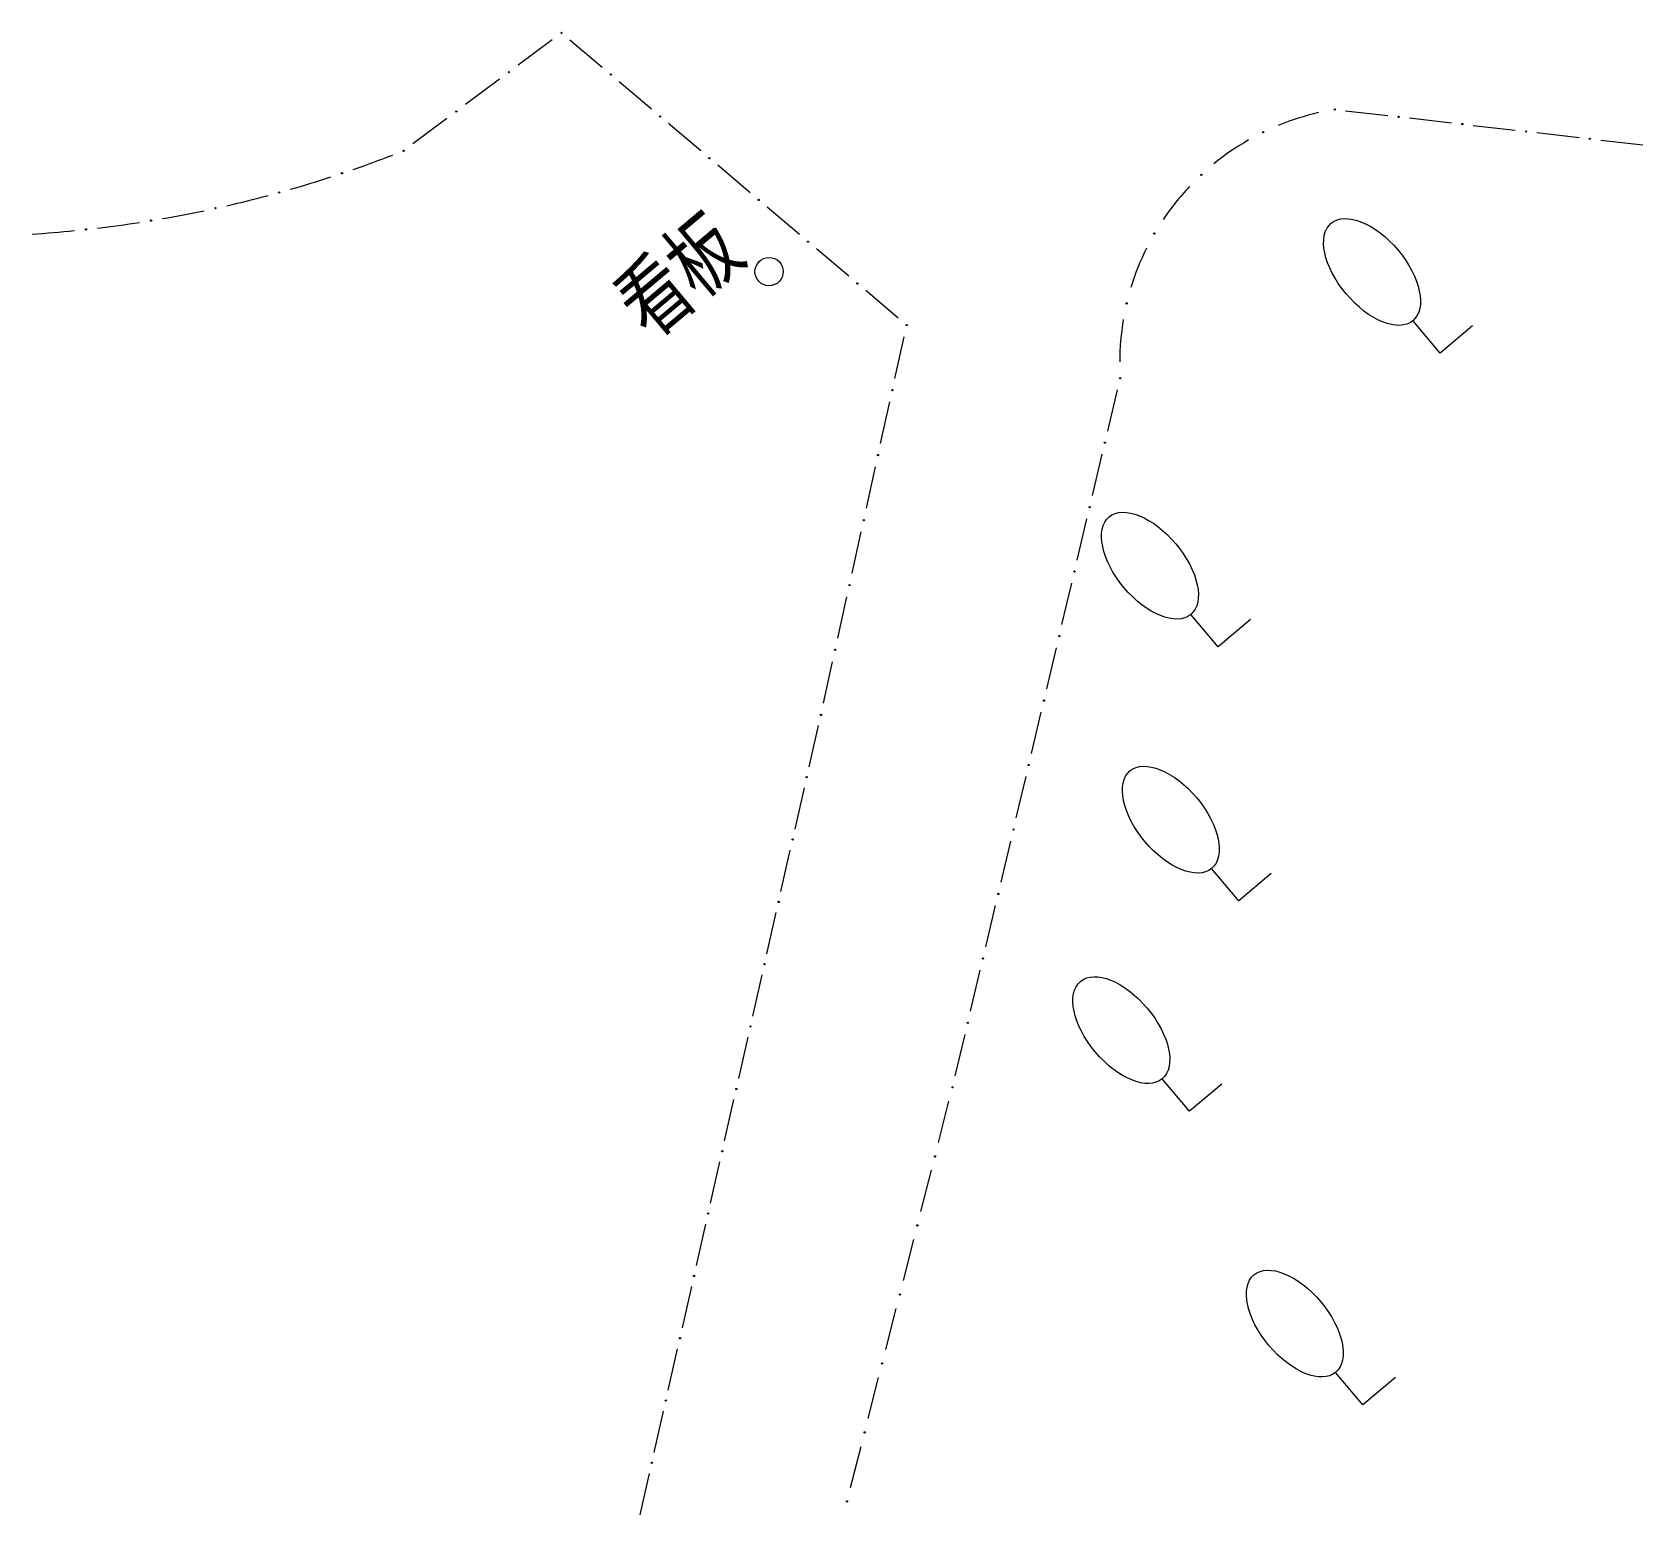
# Model space of a CAD drawing. Header units: metres. Extents: x -10443 to -4073, y -33280 to -26846.
# Drawn here: x -7958.35 to -7939.35, y -29702.25 to -29684.76 of the extents above; entities that cross this region are included whole.
import ezdxf
from ezdxf.enums import TextEntityAlignment as Align

# ---------------------------------------------------------------- set-up
doc = ezdxf.new("R2010")
doc.units = ezdxf.units.M
doc.header["$MEASUREMENT"] = 0
doc.linetypes.add('CONTINUOUS_1', pattern=[0])
doc.linetypes.add('CONTINUOUS_2', pattern=[0])
for name, color, linetype, lineweight in [('園路', 241, 'CONTINUOUS_2', 18), ('木', 254, 'CONTINUOUS_2', 18), ('構造物', 241, 'CONTINUOUS_2', 18)]:
    doc.layers.add(name, color=color, linetype=linetype, lineweight=lineweight)
doc.styles.add('MS Gothic', font='MS Gothic.ttf')

msp = doc.modelspace()

# ---------------------------------------------------------------- hatches: boundary and pattern name
at = {"layer": '園路', "linetype": 'CONTINUOUS_1', "lineweight": 18}
for points in [[(-7952.098, -29684.77, 1), (-7952.113, -29684.77, 1)], [(-7952.718, -29685.233, 1), (-7952.733, -29685.233, 1)], [(-7951.516, -29685.262, 1), (-7951.531, -29685.262, 1)], [(-7953.339, -29685.697, 1), (-7953.354, -29685.697, 1)], [(-7950.934, -29685.755, 1), (-7950.949, -29685.755, 1)], [(-7942.974, -29685.673, 1), (-7942.989, -29685.673, 1)], [(-7942.221, -29685.76, 1), (-7942.236, -29685.76, 1)], [(-7943.819, -29685.942, 1), (-7943.834, -29685.942, 1)], [(-7941.469, -29685.846, 1), (-7941.484, -29685.846, 1)], [(-7940.717, -29685.933, 1), (-7940.732, -29685.933, 1)], [(-7953.959, -29686.161, 1), (-7953.974, -29686.161, 1)], [(-7939.965, -29686.019, 1), (-7939.98, -29686.019, 1)], [(-7950.352, -29686.248, 1), (-7950.367, -29686.248, 1)], [(-7954.687, -29686.426, 1), (-7954.702, -29686.426, 1)], [(-7944.549, -29686.444, 1), (-7944.564, -29686.444, 1)], [(-7955.427, -29686.652, 1), (-7955.442, -29686.652, 1)], [(-7949.77, -29686.74, 1), (-7949.785, -29686.74, 1)], [(-7956.179, -29686.838, 1), (-7956.194, -29686.838, 1)], [(-7957.707, -29687.088, 1), (-7957.722, -29687.088, 1)], [(-7956.939, -29686.984, 1), (-7956.954, -29686.984, 1)], [(-7945.102, -29687.137, 1), (-7945.117, -29687.137, 1)], [(-7949.188, -29687.233, 1), (-7949.203, -29687.233, 1)], [(-7948.606, -29687.726, 1), (-7948.621, -29687.726, 1)], [(-7945.431, -29687.961, 1), (-7945.446, -29687.961, 1)], [(-7948.025, -29688.218, 1), (-7948.04, -29688.218, 1)], [(-7945.506, -29688.844, 1), (-7945.521, -29688.844, 1)], [(-7948.193, -29688.984, 1), (-7948.208, -29688.984, 1)], [(-7945.685, -29689.604, 1), (-7945.7, -29689.604, 1)], [(-7948.362, -29689.75, 1), (-7948.377, -29689.75, 1)], [(-7945.865, -29690.365, 1), (-7945.88, -29690.365, 1)], [(-7948.531, -29690.517, 1), (-7948.546, -29690.517, 1)], [(-7946.045, -29691.125, 1), (-7946.06, -29691.125, 1)], [(-7948.699, -29691.283, 1), (-7948.714, -29691.283, 1)], [(-7946.225, -29691.886, 1), (-7946.24, -29691.886, 1)], [(-7948.868, -29692.049, 1), (-7948.883, -29692.049, 1)], [(-7946.405, -29692.646, 1), (-7946.42, -29692.646, 1)], [(-7949.037, -29692.815, 1), (-7949.052, -29692.815, 1)], [(-7946.584, -29693.406, 1), (-7946.599, -29693.406, 1)], [(-7949.203, -29693.55, 1), (-7949.218, -29693.55, 1)], [(-7946.764, -29694.167, 1), (-7946.779, -29694.167, 1)], [(-7949.369, -29694.285, 1), (-7949.384, -29694.285, 1)], [(-7946.944, -29694.927, 1), (-7946.959, -29694.927, 1)], [(-7949.535, -29695.021, 1), (-7949.55, -29695.021, 1)], [(-7947.124, -29695.688, 1), (-7947.139, -29695.688, 1)], [(-7949.702, -29695.756, 1), (-7949.717, -29695.756, 1)], [(-7947.304, -29696.448, 1), (-7947.319, -29696.448, 1)], [(-7949.868, -29696.491, 1), (-7949.883, -29696.491, 1)], [(-7950.034, -29697.227, 1), (-7950.049, -29697.227, 1)], [(-7947.484, -29697.208, 1), (-7947.499, -29697.208, 1)], [(-7950.2, -29697.962, 1), (-7950.215, -29697.962, 1)], [(-7947.691, -29698.023, 1), (-7947.706, -29698.023, 1)], [(-7950.366, -29698.697, 1), (-7950.381, -29698.697, 1)], [(-7947.898, -29698.837, 1), (-7947.913, -29698.837, 1)], [(-7950.533, -29699.433, 1), (-7950.548, -29699.433, 1)], [(-7948.106, -29699.651, 1), (-7948.121, -29699.651, 1)], [(-7950.699, -29700.168, 1), (-7950.714, -29700.168, 1)], [(-7948.313, -29700.465, 1), (-7948.328, -29700.465, 1)], [(-7950.865, -29700.903, 1), (-7950.88, -29700.903, 1)], [(-7948.521, -29701.279, 1), (-7948.536, -29701.279, 1)], [(-7951.031, -29701.639, 1), (-7951.046, -29701.639, 1)], [(-7948.728, -29702.093, 1), (-7948.743, -29702.093, 1)]]:
    msp.add_hatch(color=241, dxfattribs=at).paths.add_polyline_path(points, flags=0)

# ---------------------------------------------------------------- linework, layer by layer
at = {"layer": '園路', "color": 1, "linetype": 'CONTINUOUS_1', "lineweight": 18}
for p, q in [((-7952.215, -29684.852), (-7952.616, -29685.151)), ((-7951.623, -29685.178), (-7952.005, -29684.854)), ((-7952.836, -29685.316), (-7953.236, -29685.615)), ((-7951.042, -29685.67), (-7951.423, -29685.347)), ((-7953.456, -29685.779), (-7953.857, -29686.078)), ((-7942.853, -29685.688), (-7942.357, -29685.745)), ((-7942.101, -29685.774), (-7941.604, -29685.832)), ((-7950.46, -29686.163), (-7950.841, -29685.84)), ((-7941.349, -29685.861), (-7940.852, -29685.918)), ((-7940.597, -29685.947), (-7940.1, -29686.005)), ((-7939.844, -29686.034), (-7939.348, -29686.091)), ((-7949.878, -29686.656), (-7950.259, -29686.332)), ((-7949.296, -29687.148), (-7949.678, -29686.825)), ((-7948.714, -29687.641), (-7949.096, -29687.318)), ((-7948.132, -29688.134), (-7948.514, -29687.81)), ((-7948.17, -29688.845), (-7948.063, -29688.357)), ((-7945.66, -29689.468), (-7945.545, -29688.981)), ((-7948.339, -29689.612), (-7948.231, -29689.123)), ((-7945.84, -29690.228), (-7945.725, -29689.741)), ((-7948.508, -29690.378), (-7948.4, -29689.889)), ((-7946.02, -29690.988), (-7945.905, -29690.502)), ((-7948.676, -29691.144), (-7948.569, -29690.655)), ((-7946.2, -29691.749), (-7946.085, -29691.262)), ((-7948.845, -29691.91), (-7948.738, -29691.421)), ((-7946.38, -29692.509), (-7946.265, -29692.023)), ((-7949.014, -29692.676), (-7948.906, -29692.188)), ((-7946.56, -29693.27), (-7946.444, -29692.783)), ((-7949.183, -29693.426), (-7949.072, -29692.939)), ((-7946.739, -29694.03), (-7946.624, -29693.543)), ((-7949.349, -29694.162), (-7949.239, -29693.674)), ((-7946.919, -29694.79), (-7946.804, -29694.304)), ((-7949.515, -29694.897), (-7949.405, -29694.409)), ((-7947.099, -29695.551), (-7946.984, -29695.064)), ((-7949.681, -29695.632), (-7949.571, -29695.145)), ((-7949.847, -29696.368), (-7949.737, -29695.88)), ((-7947.279, -29696.311), (-7947.164, -29695.825)), ((-7950.014, -29697.103), (-7949.903, -29696.615)), ((-7947.459, -29697.072), (-7947.344, -29696.585)), ((-7950.18, -29697.838), (-7950.07, -29697.351)), ((-7947.656, -29697.858), (-7947.533, -29697.373)), ((-7950.346, -29698.574), (-7950.236, -29698.086)), ((-7947.864, -29698.672), (-7947.74, -29698.187)), ((-7950.512, -29699.309), (-7950.402, -29698.821)), ((-7948.071, -29699.486), (-7947.948, -29699.002)), ((-7950.678, -29700.044), (-7950.568, -29699.557)), ((-7948.279, -29700.3), (-7948.155, -29699.816)), ((-7950.845, -29700.78), (-7950.734, -29700.292)), ((-7948.486, -29701.114), (-7948.363, -29700.63)), ((-7951.011, -29701.515), (-7950.901, -29701.027)), ((-7948.694, -29701.929), (-7948.57, -29701.444)), ((-7951.177, -29702.25), (-7951.067, -29701.763))]:
    msp.add_line(p, q, dxfattribs=at)
for centre in [(-7952.105, -29684.77), (-7952.726, -29685.233), (-7951.523, -29685.262), (-7953.346, -29685.697), (-7950.941, -29685.755), (-7942.981, -29685.673), (-7942.229, -29685.76), (-7943.826, -29685.942), (-7941.477, -29685.846), (-7940.724, -29685.933), (-7953.967, -29686.161), (-7939.972, -29686.019), (-7950.36, -29686.248), (-7954.694, -29686.426), (-7944.557, -29686.444), (-7955.435, -29686.652), (-7949.778, -29686.74), (-7956.186, -29686.838), (-7957.714, -29687.088), (-7956.947, -29686.984), (-7945.11, -29687.137), (-7949.196, -29687.233), (-7948.614, -29687.726), (-7945.438, -29687.961), (-7948.032, -29688.218), (-7945.513, -29688.844), (-7948.201, -29688.984), (-7945.693, -29689.604), (-7948.37, -29689.75), (-7945.873, -29690.365), (-7948.538, -29690.517), (-7946.052, -29691.125), (-7948.707, -29691.283), (-7946.232, -29691.886), (-7948.876, -29692.049), (-7946.412, -29692.646), (-7949.044, -29692.815), (-7946.592, -29693.406), (-7949.211, -29693.55), (-7946.772, -29694.167), (-7949.377, -29694.285), (-7946.952, -29694.927), (-7949.543, -29695.021), (-7947.131, -29695.688), (-7949.709, -29695.756), (-7947.311, -29696.448), (-7949.875, -29696.491), (-7950.042, -29697.227), (-7947.491, -29697.208), (-7950.208, -29697.962), (-7947.698, -29698.023), (-7950.374, -29698.697), (-7947.906, -29698.837), (-7950.54, -29699.433), (-7948.113, -29699.651), (-7950.706, -29700.168), (-7948.321, -29700.465), (-7950.873, -29700.903), (-7948.528, -29701.279), (-7951.039, -29701.639), (-7948.736, -29702.093)]:
    msp.add_circle(centre, 0.0075, dxfattribs=at)
for centre, radius, start, end in [((-7942.499, -29688.655), 3.02, 102.8836, 112.3696), ((-7942.499, -29688.655), 3.02, 119.7656, 129.2516), ((-7959.283, -29672.717), 14.457, 289.0512, 291.0329), ((-7959.283, -29672.717), 14.457, 285.9821, 287.9637), ((-7959.283, -29672.717), 14.457, 282.913, 284.8946), ((-7942.499, -29688.655), 3.02, 136.6477, 146.1336), ((-7959.283, -29672.717), 14.457, 279.8438, 281.8255), ((-7959.283, -29672.717), 14.457, 273.7056, 275.6872), ((-7959.283, -29672.717), 14.457, 276.7747, 278.7563), ((-7942.499, -29688.655), 3.02, 153.5297, 163.0156), ((-7942.499, -29688.655), 3.02, 170.4117, 179.8976)]:
    msp.add_arc(centre, radius, start, end, dxfattribs=at)
at = {"layer": '木', "color": 1, "linetype": 'CONTINUOUS_1', "lineweight": 18}
for p, q in [((-7941.738, -29688.547), (-7942.06, -29688.164)), ((-7941.355, -29688.226), (-7941.738, -29688.547)), ((-7944.358, -29692.012), (-7944.68, -29691.629)), ((-7943.975, -29691.691), (-7944.358, -29692.012)), ((-7944.113, -29695.008), (-7944.434, -29694.625)), ((-7943.73, -29694.687), (-7944.113, -29695.008)), ((-7944.697, -29697.491), (-7945.018, -29697.108)), ((-7944.314, -29697.169), (-7944.697, -29697.491)), ((-7942.65, -29700.953), (-7942.971, -29700.57)), ((-7942.267, -29700.631), (-7942.65, -29700.953))]:
    msp.add_line(p, q, dxfattribs=at)
for centre in [(-7942.542, -29687.59), (-7945.162, -29691.055), (-7944.916, -29694.051), (-7945.5, -29696.533), (-7943.453, -29699.995)]:
    msp.add_ellipse(centre, major_axis=(-0.482, 0.575), ratio=0.533333, dxfattribs=at)
at = {"layer": '構造物', "color": 1, "linetype": 'CONTINUOUS_2', "lineweight": 18}
msp.add_circle((-7949.655, -29687.586), 0.167, dxfattribs=at)

# ---------------------------------------------------------------- texts
at = {"layer": '構造物', "style": 'MS Gothic'}
msp.add_text('看板', height=0.75, rotation=40, dxfattribs=at).set_placement((-7951.06, -29688.397), (-7949.911, -29687.432), align=Align.FIT)

doc.saveas('drawing.dxf')
